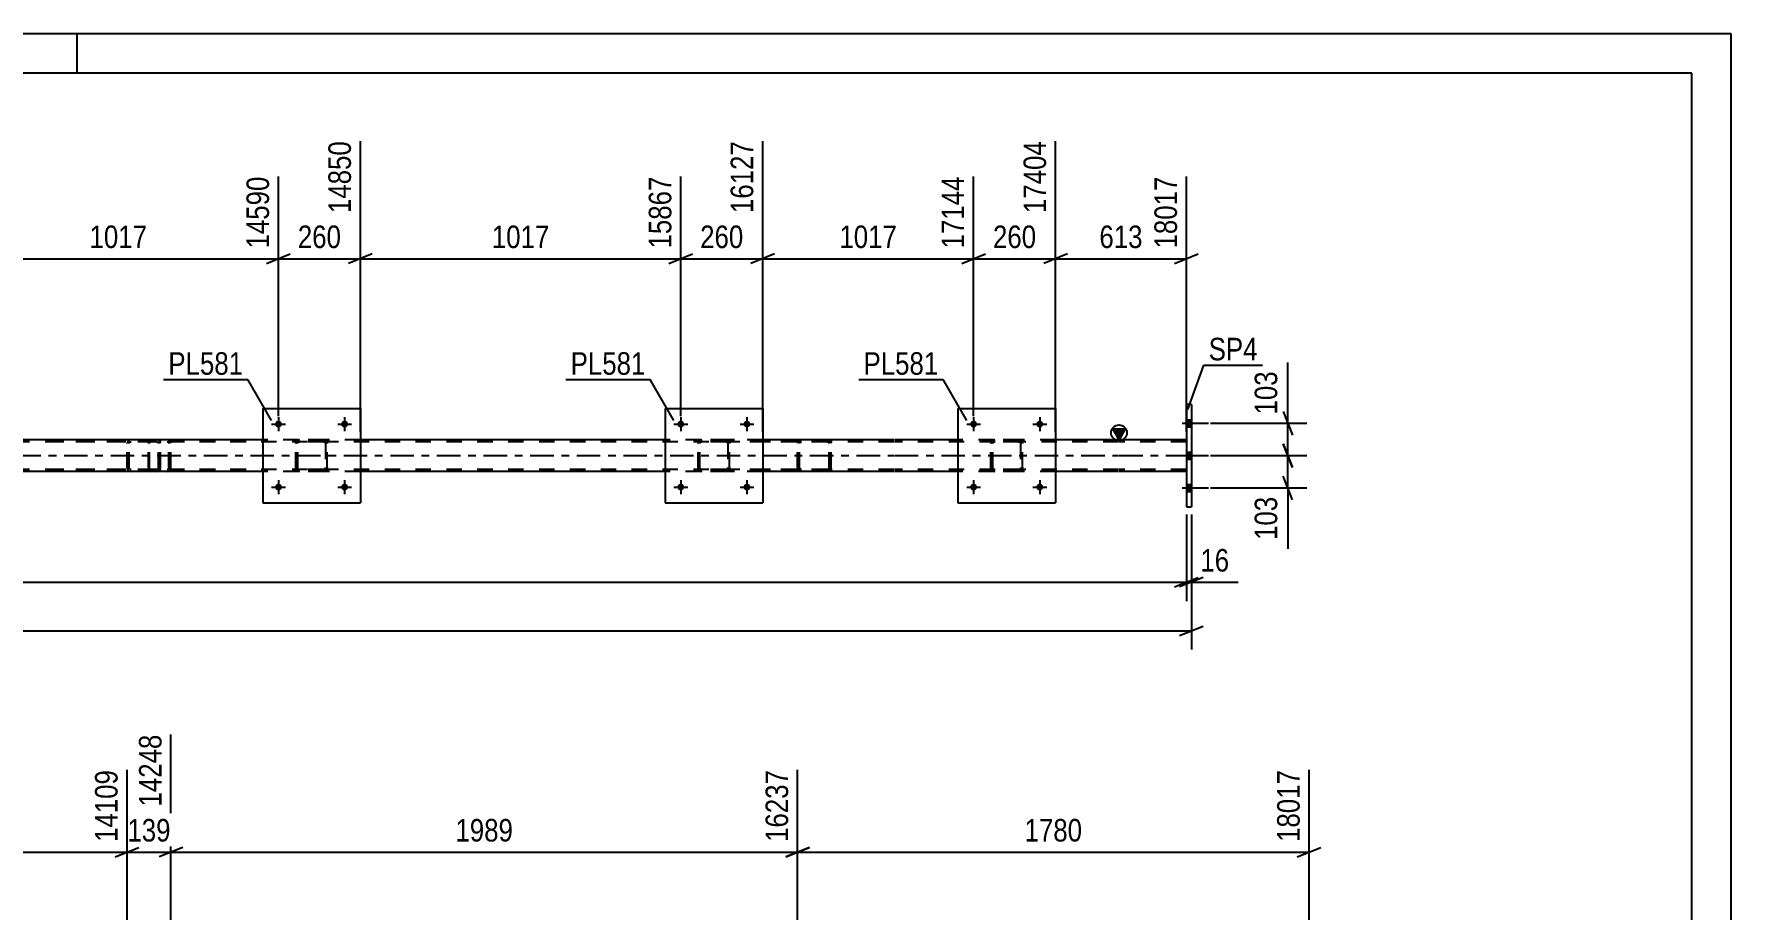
# Model space of a CAD drawing. Header units: millimetres. Extents: x 0 to 841, y 0 to 594.
# Drawn here: x 625.5 to 841, y 482.8 to 594 of the extents above; entities that cross this region are included whole.
import ezdxf

# ---------------------------------------------------------------- set-up
doc = ezdxf.new("R2010")
doc.units = ezdxf.units.MM
doc.linetypes.add('DXK_LINE_DOT2', pattern=[3.9198, 1.9599, -1.9599])
doc.linetypes.add('DXK_LINE_DOT3', pattern=[5.9187, 2.979, -0.9799, 0.9799, -0.9799])
doc.styles.add('Arial Narrow', font='ARIALN.TTF', dxfattribs={"height": 0.2})

# ---------------------------------------------------------------- blocks, each defined once
blk = doc.blocks.new('Unknown-283133975-1133')
at = {"color": 5, "linetype": 'Continuous'}
for p, q in [((841, 594), (0, 594)), ((631, 589), (631, 594)), ((841, 0), (841, 594)), ((836, 589), (5, 589)), ((836, 5), (836, 589))]:
    blk.add_line(p, q, dxfattribs=at)
blk = doc.blocks.new('Bolt-283133975-1533 - 1373')
at = {"linetype": 'Continuous'}
for points in [[(708.09, 544.44, -1), (707.21, 544.44, -1)], [(716.49, 544.44, -1), (715.61, 544.44, -1)]]:
    blk.add_hatch(color=1, dxfattribs=at).paths.add_polyline_path(points)
at = {"color": 1, "linetype": 'Continuous'}
for p, q in [((707.65, 545.32), (707.65, 543.56)), ((716.05, 545.32), (716.05, 543.56)), ((706.77, 544.44), (708.53, 544.44)), ((715.17, 544.44), (716.93, 544.44))]:
    blk.add_line(p, q, dxfattribs=at)
blk = doc.blocks.new('Part-283133975-1525 - 1373')
at = {"color": 7, "linetype": 'DXK_LINE_DOT2'}
for p, q in [((709.85, 541.96), (709.89, 542.14)), ((709.89, 542.14), (709.85, 541.96)), ((709.85, 538.92), (709.85, 541.96)), ((710.09, 541.96), (710.11, 542.05)), ((710.09, 538.92), (710.09, 541.96)), ((710.11, 542.05), (710.16, 542.12)), ((710.15, 542.4), (710.33, 542.44)), ((710.33, 542.44), (710.15, 542.4)), ((710.16, 542.12), (710.24, 542.18)), ((710.24, 542.18), (710.33, 542.2)), ((713.37, 542.44), (710.33, 542.44)), ((713.37, 542.2), (710.33, 542.2)), ((713.37, 542.44), (713.56, 542.4)), ((713.56, 542.4), (713.37, 542.44)), ((713.37, 542.2), (713.47, 542.18)), ((713.47, 542.18), (713.54, 542.12)), ((713.54, 542.12), (713.6, 542.05)), ((713.6, 542.05), (713.61, 541.96)), ((713.61, 541.96), (713.61, 538.92)), ((713.82, 542.14), (713.85, 541.96)), ((713.85, 541.96), (713.82, 542.14)), ((713.85, 538.92), (713.85, 541.96)), ((709.89, 538.73), (709.85, 538.92)), ((709.85, 538.92), (709.89, 538.73)), ((710.11, 538.82), (710.09, 538.92)), ((710.16, 538.75), (710.11, 538.82)), ((710.24, 538.69), (710.16, 538.75)), ((710.33, 538.68), (710.24, 538.69)), ((713.47, 538.69), (713.37, 538.68)), ((713.54, 538.75), (713.47, 538.69)), ((713.6, 538.82), (713.54, 538.75)), ((713.61, 538.92), (713.6, 538.82)), ((713.85, 538.92), (713.82, 538.73)), ((713.82, 538.73), (713.85, 538.92)), ((710.33, 538.44), (710.15, 538.47)), ((710.15, 538.47), (710.33, 538.44)), ((713.37, 538.68), (710.33, 538.68)), ((713.37, 538.44), (710.33, 538.44)), ((713.56, 538.47), (713.37, 538.44)), ((713.37, 538.44), (713.56, 538.47))]:
    blk.add_line(p, q, dxfattribs=at)
at = {"color": 7, "linetype": 'DXK_LINE_DOT3'}
blk.add_line((711.85, 540.44), (711.85, 540.44), dxfattribs=at)
at = {"color": 7, "linetype": 'DXK_LINE_DOT2'}
for centre, start, end in [((710.33, 541.96), 112.5, 157.5), ((710.33, 541.96), 112.5, 157.5), ((713.37, 541.96), 22.5, 67.5), ((713.37, 541.96), 22.5, 67.5), ((710.33, 538.92), 202.5, 247.5), ((710.33, 538.92), 202.5, 247.5), ((713.37, 538.92), 292.5, 337.5), ((713.37, 538.92), 292.5, 337.5)]:
    blk.add_arc(centre, 0.48, start, end, dxfattribs=at)
blk = doc.blocks.new('Part-283133975-1530 - 1373')
at = {"color": 2, "linetype": 'Continuous'}
for p, q in [((705.65, 546.44), (705.65, 534.44)), ((705.65, 546.44), (718.05, 546.44)), ((718.05, 546.44), (718.05, 534.44)), ((705.65, 534.44), (718.05, 534.44))]:
    blk.add_line(p, q, dxfattribs=at)
blk = doc.blocks.new('Part-283133975-1402 - 1373')
at = {"color": 2, "linetype": 'Continuous'}
for p, q in [((772.49, 546.94), (771.85, 546.94)), ((771.85, 546.94), (771.85, 533.94)), ((772.49, 546.94), (772.49, 533.94)), ((771.85, 533.94), (772.49, 533.94))]:
    blk.add_line(p, q, dxfattribs=at)
blk = doc.blocks.new('Part-283133975-1565 - 1373')
at = {"color": 7, "linetype": 'DXK_LINE_DOT2'}
for p, q in [((747.03, 541.96), (747.07, 542.14)), ((747.07, 542.14), (747.03, 541.96)), ((747.03, 538.92), (747.03, 541.96)), ((747.27, 541.96), (747.29, 542.05)), ((747.27, 538.92), (747.27, 541.96)), ((747.29, 542.05), (747.34, 542.12)), ((747.33, 542.4), (747.51, 542.44)), ((747.51, 542.44), (747.33, 542.4)), ((747.34, 542.12), (747.42, 542.18)), ((747.42, 542.18), (747.51, 542.2)), ((750.55, 542.44), (747.51, 542.44)), ((750.55, 542.2), (747.51, 542.2)), ((750.55, 542.44), (750.74, 542.4)), ((750.74, 542.4), (750.55, 542.44)), ((750.55, 542.2), (750.65, 542.18)), ((750.65, 542.18), (750.72, 542.12)), ((750.72, 542.12), (750.78, 542.05)), ((750.78, 542.05), (750.79, 541.96)), ((750.79, 541.96), (750.79, 538.92)), ((751, 542.14), (751.03, 541.96)), ((751.03, 541.96), (751, 542.14)), ((751.03, 538.92), (751.03, 541.96)), ((747.07, 538.73), (747.03, 538.92)), ((747.03, 538.92), (747.07, 538.73)), ((747.29, 538.82), (747.27, 538.92)), ((747.34, 538.75), (747.29, 538.82)), ((747.42, 538.69), (747.34, 538.75)), ((747.51, 538.68), (747.42, 538.69)), ((750.65, 538.69), (750.55, 538.68)), ((750.72, 538.75), (750.65, 538.69)), ((750.78, 538.82), (750.72, 538.75)), ((750.79, 538.92), (750.78, 538.82)), ((751.03, 538.92), (751, 538.73)), ((751, 538.73), (751.03, 538.92)), ((747.51, 538.44), (747.33, 538.47)), ((747.33, 538.47), (747.51, 538.44)), ((750.55, 538.68), (747.51, 538.68)), ((750.55, 538.44), (747.51, 538.44)), ((750.74, 538.47), (750.55, 538.44)), ((750.55, 538.44), (750.74, 538.47))]:
    blk.add_line(p, q, dxfattribs=at)
at = {"color": 7, "linetype": 'DXK_LINE_DOT3'}
blk.add_line((749.03, 540.44), (749.03, 540.44), dxfattribs=at)
at = {"color": 7, "linetype": 'DXK_LINE_DOT2'}
for centre, start, end in [((747.51, 541.96), 112.5, 157.5), ((747.51, 541.96), 112.5, 157.5), ((750.55, 541.96), 22.5, 67.5), ((750.55, 541.96), 22.5, 67.5), ((747.51, 538.92), 202.5, 247.5), ((747.51, 538.92), 202.5, 247.5), ((750.55, 538.92), 292.5, 337.5), ((750.55, 538.92), 292.5, 337.5)]:
    blk.add_arc(centre, 0.48, start, end, dxfattribs=at)
blk = doc.blocks.new('Bolt-283133975-1532 - 1373')
at = {"linetype": 'Continuous'}
for points in [[(745.27, 536.44, -1), (744.39, 536.44, -1)], [(753.67, 536.44, -1), (752.79, 536.44, -1)]]:
    blk.add_hatch(color=1, dxfattribs=at).paths.add_polyline_path(points)
at = {"color": 1, "linetype": 'Continuous'}
for p, q in [((744.83, 537.32), (744.83, 535.56)), ((753.23, 537.32), (753.23, 535.56)), ((743.95, 536.44), (745.71, 536.44)), ((752.35, 536.44), (754.11, 536.44))]:
    blk.add_line(p, q, dxfattribs=at)
blk = doc.blocks.new('Bolt-283133975-1534 - 1373')
at = {"linetype": 'Continuous'}
for points in [[(708.09, 536.44, -1), (707.21, 536.44, -1)], [(716.49, 536.44, -1), (715.61, 536.44, -1)]]:
    blk.add_hatch(color=1, dxfattribs=at).paths.add_polyline_path(points)
at = {"color": 1, "linetype": 'Continuous'}
for p, q in [((707.65, 537.32), (707.65, 535.56)), ((716.05, 537.32), (716.05, 535.56)), ((706.77, 536.44), (708.53, 536.44)), ((715.17, 536.44), (716.93, 536.44))]:
    blk.add_line(p, q, dxfattribs=at)
blk = doc.blocks.new('Part-283133975-1406 - 1373')
at = {"color": 7, "linetype": 'DXK_LINE_DOT2'}
for p, q in [((726.22, 542.44), (711.24, 542.44)), ((726.22, 542.2), (711.24, 542.2)), ((722.51, 542.13), (722.48, 541.96)), ((722.48, 538.92), (722.48, 541.96)), ((722.52, 542.14), (722.51, 542.13)), ((722.73, 541.96), (722.75, 542.05)), ((722.73, 538.92), (722.73, 541.96)), ((722.75, 542.05), (722.81, 542.13)), ((722.99, 542.44), (722.79, 542.4)), ((722.81, 542.13), (722.89, 542.18)), ((722.89, 542.18), (722.99, 542.2)), ((726.42, 542.4), (726.22, 542.44)), ((726.22, 542.2), (726.32, 542.18)), ((726.32, 542.18), (726.4, 542.13)), ((726.4, 542.13), (726.46, 542.05)), ((726.46, 542.05), (726.48, 541.96)), ((726.48, 538.92), (726.48, 541.96)), ((726.7, 542.13), (726.7, 542.14)), ((726.73, 541.96), (726.7, 542.13)), ((726.73, 538.92), (726.73, 541.96)), ((722.48, 538.92), (722.52, 538.73)), ((722.75, 538.82), (722.73, 538.92)), ((722.81, 538.75), (722.75, 538.82)), ((722.89, 538.69), (722.81, 538.75)), ((722.99, 538.68), (722.89, 538.69)), ((726.32, 538.69), (726.22, 538.68)), ((726.4, 538.75), (726.32, 538.69)), ((726.46, 538.82), (726.4, 538.75)), ((726.48, 538.92), (726.46, 538.82)), ((726.7, 538.73), (726.73, 538.92)), ((726.22, 538.68), (711.24, 538.68)), ((726.22, 538.44), (711.24, 538.44)), ((722.79, 538.47), (722.99, 538.44)), ((726.22, 538.44), (726.42, 538.47))]:
    blk.add_line(p, q, dxfattribs=at)
for centre, start, end in [((722.97, 541.94), 110.7583, 155.68), ((726.24, 541.94), 24.32, 69.2417), ((722.97, 538.94), 204.32, 249.2417), ((726.24, 538.94), 290.7583, 335.68)]:
    blk.add_arc(centre, 0.496, start, end, dxfattribs=at)
blk = doc.blocks.new('Bolt-283133975-1535 - 1373')
at = {"linetype": 'Continuous'}
for points in [[(657.01, 544.44, -1), (656.13, 544.44, -1)], [(665.41, 544.44, -1), (664.53, 544.44, -1)]]:
    blk.add_hatch(color=1, dxfattribs=at).paths.add_polyline_path(points)
at = {"color": 1, "linetype": 'Continuous'}
for p, q in [((656.57, 545.32), (656.57, 543.56)), ((664.97, 545.32), (664.97, 543.56)), ((655.69, 544.44), (657.45, 544.44)), ((664.09, 544.44), (665.85, 544.44))]:
    blk.add_line(p, q, dxfattribs=at)
blk = doc.blocks.new('Part-283133975-1407 - 1373')
at = {"color": 7, "linetype": 'DXK_LINE_DOT2'}
for p, q in [((641.09, 542.44), (626.1, 542.44)), ((641.09, 542.2), (626.1, 542.2)), ((637.38, 542.13), (637.34, 541.96)), ((637.34, 538.92), (637.34, 541.96)), ((637.38, 542.14), (637.38, 542.13)), ((637.6, 541.96), (637.62, 542.05)), ((637.6, 538.92), (637.6, 541.96)), ((637.62, 542.05), (637.67, 542.13)), ((637.85, 542.44), (637.66, 542.4)), ((637.67, 542.13), (637.76, 542.18)), ((637.76, 542.18), (637.85, 542.2)), ((641.28, 542.4), (641.09, 542.44)), ((641.09, 542.2), (641.19, 542.18)), ((641.19, 542.18), (641.27, 542.13)), ((641.27, 542.13), (641.33, 542.05)), ((641.33, 542.05), (641.34, 541.96)), ((641.34, 538.92), (641.34, 541.96)), ((641.56, 542.13), (641.56, 542.14)), ((641.6, 541.96), (641.56, 542.13)), ((641.6, 538.92), (641.6, 541.96)), ((637.34, 538.92), (637.38, 538.73)), ((637.62, 538.82), (637.6, 538.92)), ((637.67, 538.75), (637.62, 538.82)), ((637.76, 538.69), (637.67, 538.75)), ((637.85, 538.68), (637.76, 538.69)), ((641.19, 538.69), (641.09, 538.68)), ((641.27, 538.75), (641.19, 538.69)), ((641.33, 538.82), (641.27, 538.75)), ((641.34, 538.92), (641.33, 538.82)), ((641.56, 538.73), (641.6, 538.92)), ((641.09, 538.68), (626.1, 538.68)), ((641.09, 538.44), (626.1, 538.44)), ((637.66, 538.47), (637.85, 538.44)), ((641.09, 538.44), (641.28, 538.47))]:
    blk.add_line(p, q, dxfattribs=at)
for centre, start, end in [((637.83, 541.94), 110.7583, 155.68), ((641.11, 541.94), 24.32, 69.2417), ((637.83, 538.94), 204.32, 249.2417), ((641.11, 538.94), 290.7583, 335.68)]:
    blk.add_arc(centre, 0.496, start, end, dxfattribs=at)
blk = doc.blocks.new('Part-283133975-1591 - 1373')
at = {"linetype": 'Continuous'}
blk.add_hatch(color=2, dxfattribs=at).paths.add_polyline_path([(763.29, 542.44), (762.49, 543.84), (764.09, 543.84)])
at = {"color": 2, "linetype": 'Continuous'}
for p, q in [((763.29, 542.44), (762.49, 543.84)), ((762.49, 543.84), (764.09, 543.84)), ((764.09, 543.84), (763.29, 542.44)), ((654.57, 542.44), (615.89, 542.44)), ((705.65, 542.44), (666.97, 542.44)), ((734.73, 542.44), (718.05, 542.44)), ((742.83, 542.44), (734.83, 542.44)), ((763.23, 542.44), (755.23, 542.44)), ((771.85, 542.44), (763.33, 542.44)), ((654.57, 538.44), (615.89, 538.44)), ((705.65, 538.44), (666.97, 538.44)), ((734.73, 538.44), (718.05, 538.44)), ((742.83, 538.44), (734.83, 538.44)), ((763.23, 538.44), (755.23, 538.44)), ((771.85, 538.44), (763.33, 538.44))]:
    blk.add_line(p, q, dxfattribs=at)
at = {"color": 7, "linetype": 'DXK_LINE_DOT2'}
for p, q in [((734.73, 542.2), (72.99, 542.2)), ((666.97, 542.44), (654.57, 542.44)), ((718.05, 542.44), (705.65, 542.44)), ((763.23, 542.2), (734.83, 542.2)), ((755.23, 542.44), (742.83, 542.44)), ((771.85, 542.2), (763.33, 542.2)), ((771.85, 542.44), (771.85, 538.44)), ((734.73, 538.68), (72.99, 538.68)), ((666.97, 538.44), (654.57, 538.44)), ((718.05, 538.44), (705.65, 538.44)), ((763.23, 538.68), (734.83, 538.68)), ((755.23, 538.44), (742.83, 538.44)), ((771.85, 538.68), (763.33, 538.68))]:
    blk.add_line(p, q, dxfattribs=at)
at = {"color": 7, "linetype": 'DXK_LINE_DOT3'}
for p, q in [((72.99, 540.44), (734.73, 540.44)), ((734.83, 540.44), (763.23, 540.44)), ((763.33, 540.44), (771.85, 540.44))]:
    blk.add_line(p, q, dxfattribs=at)
at = {"color": 2, "linetype": 'Continuous'}
blk.add_circle((763.29, 543.34), 1, dxfattribs=at)
blk = doc.blocks.new('Part-283133975-1524 - 1373')
at = {"color": 2, "linetype": 'Continuous'}
for p, q in [((654.57, 546.44), (654.57, 534.44)), ((654.57, 546.44), (666.97, 546.44)), ((666.97, 546.44), (666.97, 534.44)), ((654.57, 534.44), (666.97, 534.44))]:
    blk.add_line(p, q, dxfattribs=at)
blk = doc.blocks.new('Bolt-283133975-1617 - 1373')
at = {"linetype": 'Continuous'}
for points in [[(772.49, 544.1), (772.49, 544.98), (771.85, 544.98), (771.85, 544.1)], [(772.49, 544.1), (772.49, 544.98), (771.85, 544.98), (771.85, 544.1)], [(772.49, 544.1), (772.49, 544.98), (771.85, 544.98), (771.85, 544.1)], [(772.49, 540), (772.49, 540.88), (771.85, 540.88), (771.85, 540)], [(772.49, 540), (772.49, 540.88), (771.85, 540.88), (771.85, 540)], [(772.49, 535.9), (772.49, 536.78), (771.85, 536.78), (771.85, 535.9)], [(772.49, 535.9), (772.49, 536.78), (771.85, 536.78), (771.85, 535.9)], [(772.49, 535.9), (772.49, 536.78), (771.85, 536.78), (771.85, 535.9)]]:
    blk.add_hatch(color=1, dxfattribs=at).paths.add_polyline_path(points)
at = {"color": 1, "linetype": 'Continuous'}
for p, q in [((771.33, 544.54), (774.65, 544.54)), ((771.33, 544.54), (774.65, 544.54)), ((771.33, 544.54), (774.65, 544.54)), ((771.85, 544.98), (772.49, 544.98)), ((771.85, 544.98), (772.49, 544.98)), ((771.85, 544.98), (772.49, 544.98)), ((771.85, 544.1), (772.49, 544.1)), ((771.85, 544.1), (772.49, 544.1)), ((771.85, 544.1), (772.49, 544.1)), ((771.85, 540.88), (772.49, 540.88)), ((771.85, 540.88), (772.49, 540.88)), ((771.33, 540.44), (774.65, 540.44)), ((771.33, 540.44), (774.65, 540.44)), ((771.85, 540), (772.49, 540)), ((771.85, 540), (772.49, 540)), ((771.85, 536.78), (772.49, 536.78)), ((771.85, 536.78), (772.49, 536.78)), ((771.85, 536.78), (772.49, 536.78)), ((771.33, 536.34), (774.65, 536.34)), ((771.33, 536.34), (774.65, 536.34)), ((771.33, 536.34), (774.65, 536.34)), ((771.85, 535.9), (772.49, 535.9)), ((771.85, 535.9), (772.49, 535.9)), ((771.85, 535.9), (772.49, 535.9))]:
    blk.add_line(p, q, dxfattribs=at)
blk = doc.blocks.new('Bolt-283133975-1536 - 1373')
at = {"linetype": 'Continuous'}
for points in [[(657.01, 536.44, -1), (656.13, 536.44, -1)], [(665.41, 536.44, -1), (664.53, 536.44, -1)]]:
    blk.add_hatch(color=1, dxfattribs=at).paths.add_polyline_path(points)
at = {"color": 1, "linetype": 'Continuous'}
for p, q in [((656.57, 537.32), (656.57, 535.56)), ((664.97, 537.32), (664.97, 535.56)), ((655.69, 536.44), (657.45, 536.44)), ((664.09, 536.44), (665.85, 536.44))]:
    blk.add_line(p, q, dxfattribs=at)
blk = doc.blocks.new('Part-283133975-1519 - 1373')
at = {"color": 7, "linetype": 'DXK_LINE_DOT2'}
for p, q in [((658.77, 541.96), (658.81, 542.14)), ((658.81, 542.14), (658.77, 541.96)), ((658.77, 538.92), (658.77, 541.96)), ((659.01, 541.96), (659.03, 542.05)), ((659.01, 538.92), (659.01, 541.96)), ((659.03, 542.05), (659.08, 542.12)), ((659.07, 542.4), (659.25, 542.44)), ((659.25, 542.44), (659.07, 542.4)), ((659.08, 542.12), (659.16, 542.18)), ((659.16, 542.18), (659.25, 542.2)), ((662.29, 542.44), (659.25, 542.44)), ((662.29, 542.2), (659.25, 542.2)), ((662.29, 542.44), (662.48, 542.4)), ((662.48, 542.4), (662.29, 542.44)), ((662.29, 542.2), (662.39, 542.18)), ((662.39, 542.18), (662.46, 542.12)), ((662.46, 542.12), (662.51, 542.05)), ((662.51, 542.05), (662.53, 541.96)), ((662.53, 541.96), (662.53, 538.92)), ((662.74, 542.14), (662.77, 541.96)), ((662.77, 541.96), (662.74, 542.14)), ((662.77, 538.92), (662.77, 541.96)), ((658.81, 538.73), (658.77, 538.92)), ((658.77, 538.92), (658.81, 538.73)), ((659.03, 538.82), (659.01, 538.92)), ((659.08, 538.75), (659.03, 538.82)), ((659.16, 538.69), (659.08, 538.75)), ((659.25, 538.68), (659.16, 538.69)), ((662.39, 538.69), (662.29, 538.68)), ((662.46, 538.75), (662.39, 538.69)), ((662.51, 538.82), (662.46, 538.75)), ((662.53, 538.92), (662.51, 538.82)), ((662.77, 538.92), (662.74, 538.73)), ((662.74, 538.73), (662.77, 538.92)), ((659.25, 538.44), (659.07, 538.47)), ((659.07, 538.47), (659.25, 538.44)), ((662.29, 538.68), (659.25, 538.68)), ((662.29, 538.44), (659.25, 538.44)), ((662.48, 538.47), (662.29, 538.44)), ((662.29, 538.44), (662.48, 538.47))]:
    blk.add_line(p, q, dxfattribs=at)
at = {"color": 7, "linetype": 'DXK_LINE_DOT3'}
blk.add_line((660.77, 540.44), (660.77, 540.44), dxfattribs=at)
at = {"color": 7, "linetype": 'DXK_LINE_DOT2'}
for centre, start, end in [((659.25, 541.96), 112.5, 157.5), ((659.25, 541.96), 112.5, 157.5), ((662.29, 541.96), 22.5, 67.5), ((662.29, 541.96), 22.5, 67.5), ((659.25, 538.92), 202.5, 247.5), ((659.25, 538.92), 202.5, 247.5), ((662.29, 538.92), 292.5, 337.5), ((662.29, 538.92), 292.5, 337.5)]:
    blk.add_arc(centre, 0.48, start, end, dxfattribs=at)
blk = doc.blocks.new('Bolt-283133975-1531 - 1373')
at = {"linetype": 'Continuous'}
for points in [[(745.27, 544.44, -1), (744.39, 544.44, -1)], [(753.67, 544.44, -1), (752.79, 544.44, -1)]]:
    blk.add_hatch(color=1, dxfattribs=at).paths.add_polyline_path(points)
at = {"color": 1, "linetype": 'Continuous'}
for p, q in [((744.83, 545.32), (744.83, 543.56)), ((753.23, 545.32), (753.23, 543.56)), ((743.95, 544.44), (745.71, 544.44)), ((752.35, 544.44), (754.11, 544.44))]:
    blk.add_line(p, q, dxfattribs=at)
blk = doc.blocks.new('Part-283133975-1564 - 1373')
at = {"color": 2, "linetype": 'Continuous'}
for p, q in [((742.83, 546.44), (742.83, 534.44)), ((742.83, 546.44), (755.23, 546.44)), ((755.23, 546.44), (755.23, 534.44)), ((742.83, 534.44), (755.23, 534.44))]:
    blk.add_line(p, q, dxfattribs=at)
blk = doc.blocks.new('Part-283133975-1660 - 1373')
at = {"color": 7, "linetype": 'DXK_LINE_DOT2'}
for p, q in [((640.07, 542.14), (640.05, 541.96)), ((640.05, 538.92), (640.05, 541.96)), ((640.13, 542.3), (640.07, 542.14)), ((640.22, 542.4), (640.13, 542.3)), ((640.19, 541.96), (640.2, 542.05)), ((640.19, 538.92), (640.19, 541.96)), ((640.2, 542.05), (640.23, 542.13)), ((640.32, 542.44), (640.22, 542.4)), ((640.23, 542.13), (640.27, 542.18)), ((640.27, 542.18), (640.32, 542.2)), ((652.48, 542.44), (640.32, 542.44)), ((652.48, 542.2), (640.32, 542.2)), ((641.6, 542.2), (641.6, 542.44)), ((642.61, 542.4), (642.42, 542.44)), ((642.42, 542.2), (642.51, 542.18)), ((642.51, 542.18), (642.59, 542.13)), ((642.59, 542.13), (642.65, 542.05)), ((642.65, 542.05), (642.67, 541.96)), ((642.67, 538.92), (642.67, 541.96)), ((642.88, 542.13), (642.88, 542.14)), ((642.92, 541.96), (642.88, 542.13)), ((642.92, 538.92), (642.92, 541.96)), ((640.05, 538.92), (640.07, 538.73)), ((640.07, 538.73), (640.13, 538.58)), ((640.2, 538.82), (640.19, 538.92)), ((640.23, 538.75), (640.2, 538.82)), ((640.27, 538.69), (640.23, 538.75)), ((640.32, 538.68), (640.27, 538.69)), ((642.51, 538.69), (642.42, 538.68)), ((642.59, 538.75), (642.51, 538.69)), ((642.65, 538.82), (642.59, 538.75)), ((642.67, 538.92), (642.65, 538.82)), ((642.88, 538.73), (642.92, 538.92)), ((640.13, 538.58), (640.22, 538.47)), ((640.22, 538.47), (640.32, 538.44)), ((652.48, 538.68), (640.32, 538.68)), ((652.48, 538.44), (640.32, 538.44)), ((641.6, 538.44), (641.6, 538.68)), ((642.42, 538.44), (642.61, 538.47))]:
    blk.add_line(p, q, dxfattribs=at)
for centre, start, end in [((642.43, 541.94), 23.8494, 68.8059), ((642.43, 538.93), 291.1941, 336.1506)]:
    blk.add_arc(centre, 0.492, start, end, dxfattribs=at)
blk = doc.blocks.new('StraightDimension-283133975-1914 - 1373')
at = {"color": 7, "linetype": 'Continuous'}
for p, q in [((666.97, 543.44), (666.97, 580.39)), ((707.65, 545.44), (707.65, 575.89)), ((668.47, 566.05), (665.47, 564.85)), ((666.97, 565.45), (707.65, 565.45)), ((706.15, 564.85), (709.15, 566.05))]:
    blk.add_line(p, q, dxfattribs=at)
at = {"color": 0, "linetype": 'Continuous'}
blk.add_wipeout([(707.05, 576.49), (702.85, 576.49), (702.85, 566.15), (707.05, 566.15)], dxfattribs=at)
at = {"color": 0}
blk.add_wipeout([(691.57, 566.2), (691.57, 570.4), (683.06, 570.4), (683.06, 566.2)], dxfattribs=at)
at = {"color": 3, "linetype": 'Continuous', "style": 'Arial Narrow'}
blk.add_text('15867', height=2.863, rotation=90.0002, dxfattribs=at).set_placement((706.45, 566.75))
at = {"color": 3, "style": 'Arial Narrow'}
blk.add_text('1017', height=2.863, dxfattribs=at).set_placement((683.66, 566.8))
blk = doc.blocks.new('StraightDimension-283133975-1847 - 1373')
at = {"color": 7, "linetype": 'Continuous'}
for p, q in [((755.23, 543.44), (755.23, 580.39)), ((771.85, 543.44), (771.85, 575.89)), ((756.73, 566.05), (753.73, 564.85)), ((755.23, 565.45), (771.85, 565.45)), ((770.35, 564.85), (773.35, 566.05))]:
    blk.add_line(p, q, dxfattribs=at)
at = {"color": 0}
blk.add_wipeout([(766.89, 566.2), (766.89, 570.4), (760.2, 570.4), (760.2, 566.2)], dxfattribs=at)
at = {"color": 0, "linetype": 'Continuous'}
blk.add_wipeout([(771.25, 576.49), (767.05, 576.49), (767.05, 566.15), (771.25, 566.15)], dxfattribs=at)
at = {"color": 3, "linetype": 'Continuous', "style": 'Arial Narrow'}
blk.add_text('18017', height=2.863, rotation=90.0002, dxfattribs=at).set_placement((770.65, 566.75))
at = {"color": 3, "style": 'Arial Narrow'}
blk.add_text('613', height=2.863, dxfattribs=at).set_placement((760.8, 566.8))
blk = doc.blocks.new('StraightDimension-283133975-1860 - 1373')
at = {"color": 7, "linetype": 'Continuous'}
for p, q in [((755.23, 543.44), (755.23, 580.39)), ((744.83, 545.44), (744.83, 575.89)), ((743.33, 564.85), (746.33, 566.05)), ((744.83, 565.45), (755.23, 565.45)), ((756.73, 566.05), (753.73, 564.85))]:
    blk.add_line(p, q, dxfattribs=at)
at = {"color": 0}
blk.add_wipeout([(753.38, 566.2), (753.38, 570.4), (746.69, 570.4), (746.69, 566.2)], dxfattribs=at)
at = {"color": 0, "linetype": 'Continuous'}
blk.add_wipeout([(754.63, 580.99), (750.43, 580.99), (750.43, 570.65), (754.63, 570.65)], dxfattribs=at)
at = {"color": 3, "linetype": 'Continuous', "style": 'Arial Narrow'}
blk.add_text('17404', height=2.863, rotation=90.0002, dxfattribs=at).set_placement((754.03, 571.25))
at = {"color": 3, "style": 'Arial Narrow'}
blk.add_text('260', height=2.863, dxfattribs=at).set_placement((747.29, 566.8))
blk = doc.blocks.new('StraightDimension-283133975-1878 - 1373')
at = {"color": 7, "linetype": 'Continuous'}
for p, q in [((718.05, 543.44), (718.05, 580.39)), ((744.83, 545.44), (744.83, 575.89)), ((719.55, 566.05), (716.55, 564.85)), ((718.05, 565.45), (744.83, 565.45)), ((743.33, 564.85), (746.33, 566.05))]:
    blk.add_line(p, q, dxfattribs=at)
at = {"color": 0, "linetype": 'Continuous'}
blk.add_wipeout([(744.23, 576.49), (740.03, 576.49), (740.03, 566.15), (744.23, 566.15)], dxfattribs=at)
at = {"color": 0}
blk.add_wipeout([(735.7, 566.2), (735.7, 570.4), (727.19, 570.4), (727.19, 566.2)], dxfattribs=at)
at = {"color": 3, "linetype": 'Continuous', "style": 'Arial Narrow'}
blk.add_text('17144', height=2.863, rotation=90.0002, dxfattribs=at).set_placement((743.63, 566.75))
at = {"color": 3, "style": 'Arial Narrow'}
blk.add_text('1017', height=2.863, dxfattribs=at).set_placement((727.79, 566.8))
blk = doc.blocks.new('StraightDimension-283133975-1896 - 1373')
at = {"color": 7, "linetype": 'Continuous'}
for p, q in [((718.05, 543.44), (718.05, 580.39)), ((707.65, 545.44), (707.65, 575.89)), ((706.15, 564.85), (709.15, 566.05)), ((707.65, 565.45), (718.05, 565.45)), ((719.55, 566.05), (716.55, 564.85))]:
    blk.add_line(p, q, dxfattribs=at)
at = {"color": 0}
blk.add_wipeout([(716.2, 566.2), (716.2, 570.4), (709.51, 570.4), (709.51, 566.2)], dxfattribs=at)
at = {"color": 0, "linetype": 'Continuous'}
blk.add_wipeout([(717.45, 580.99), (713.25, 580.99), (713.25, 570.65), (717.45, 570.65)], dxfattribs=at)
at = {"color": 3, "linetype": 'Continuous', "style": 'Arial Narrow'}
blk.add_text('16127', height=2.863, rotation=90.0002, dxfattribs=at).set_placement((716.85, 571.25))
at = {"color": 3, "style": 'Arial Narrow'}
blk.add_text('260', height=2.863, dxfattribs=at).set_placement((710.11, 566.8))
blk = doc.blocks.new('StraightDimension-283133975-1932 - 1373')
at = {"color": 7, "linetype": 'Continuous'}
for p, q in [((666.97, 543.44), (666.97, 580.39)), ((656.57, 545.44), (656.57, 575.89)), ((655.07, 564.85), (658.07, 566.05)), ((656.57, 565.45), (666.97, 565.45)), ((668.47, 566.05), (665.47, 564.85))]:
    blk.add_line(p, q, dxfattribs=at)
at = {"color": 0}
blk.add_wipeout([(665.12, 566.2), (665.12, 570.4), (658.43, 570.4), (658.43, 566.2)], dxfattribs=at)
at = {"color": 0, "linetype": 'Continuous'}
blk.add_wipeout([(666.37, 580.99), (662.17, 580.99), (662.17, 570.65), (666.37, 570.65)], dxfattribs=at)
at = {"color": 3, "linetype": 'Continuous', "style": 'Arial Narrow'}
blk.add_text('14850', height=2.863, rotation=90.0002, dxfattribs=at).set_placement((665.77, 571.25))
at = {"color": 3, "style": 'Arial Narrow'}
blk.add_text('260', height=2.863, dxfattribs=at).set_placement((659.03, 566.8))
blk = doc.blocks.new('StraightDimension-283133975-1950 - 1373')
at = {"color": 7, "linetype": 'Continuous'}
for p, q in [((615.89, 543.44), (615.89, 580.39)), ((656.57, 545.44), (656.57, 575.89)), ((617.39, 566.05), (614.39, 564.85)), ((615.89, 565.45), (656.57, 565.45)), ((655.07, 564.85), (658.07, 566.05))]:
    blk.add_line(p, q, dxfattribs=at)
at = {"color": 0, "linetype": 'Continuous'}
blk.add_wipeout([(655.97, 576.49), (651.77, 576.49), (651.77, 566.15), (655.97, 566.15)], dxfattribs=at)
at = {"color": 0}
blk.add_wipeout([(640.49, 566.2), (640.49, 570.4), (631.98, 570.4), (631.98, 566.2)], dxfattribs=at)
at = {"color": 3, "linetype": 'Continuous', "style": 'Arial Narrow'}
blk.add_text('14590', height=2.863, rotation=90.0002, dxfattribs=at).set_placement((655.37, 566.75))
at = {"color": 3, "style": 'Arial Narrow'}
blk.add_text('1017', height=2.863, dxfattribs=at).set_placement((632.58, 566.8))
blk = doc.blocks.new('StraightDimension-283133975-2293 - 1373')
at = {"color": 7, "linetype": 'Continuous'}
for p, q in [((772.49, 532.94), (772.49, 515.79)), ((72.35, 518.19), (772.49, 518.19)), ((770.99, 517.59), (773.99, 518.79))]:
    blk.add_line(p, q, dxfattribs=at)
blk = doc.blocks.new('StraightDimension-283133975-2304 - 1373')
at = {"color": 7, "linetype": 'Continuous'}
for p, q in [((771.85, 532.94), (771.85, 521.96)), ((72.99, 524.36), (771.85, 524.36)), ((770.35, 523.76), (773.35, 524.96))]:
    blk.add_line(p, q, dxfattribs=at)
blk = doc.blocks.new('StraightDimension-283133975-2314 - 1373')
at = {"color": 7, "linetype": 'Continuous'}
for p, q in [((771.85, 532.94), (771.85, 521.96)), ((772.49, 532.94), (772.49, 521.96)), ((770.35, 523.76), (773.35, 524.96)), ((773.99, 524.96), (770.99, 523.76)), ((771.85, 524.36), (772.49, 524.36))]:
    blk.add_line(p, q, dxfattribs=at)
at = {"color": 0}
blk.add_wipeout([(777.88, 525.11), (777.88, 529.31), (773.02, 529.31), (773.02, 525.11)], dxfattribs=at)
at = {"color": 7, "linetype": 'Continuous'}
blk.add_line((772.49, 524.36), (778.4, 524.36), dxfattribs=at)
blk.add_line((772.49, 524.36), (778.4, 524.36), dxfattribs=at)
at = {"color": 3, "style": 'Arial Narrow'}
blk.add_text('16', height=2.863, dxfattribs=at).set_placement((773.62, 525.71))
blk = doc.blocks.new('StraightDimension-283133975-7291 - 1373')
at = {"color": 7, "linetype": 'Continuous'}
for p, q in [((784.13, 541.94), (785.33, 538.94)), ((774.89, 540.44), (787.13, 540.44)), ((784.73, 536.34), (784.73, 540.44)), ((785.33, 534.84), (784.13, 537.84)), ((774.89, 536.34), (787.13, 536.34))]:
    blk.add_line(p, q, dxfattribs=at)
at = {"color": 0}
blk.add_wipeout([(783.98, 535.81), (779.78, 535.81), (779.78, 529.13), (783.98, 529.13)], dxfattribs=at)
at = {"color": 7, "linetype": 'Continuous'}
blk.add_line((784.73, 536.34), (784.73, 528.6), dxfattribs=at)
blk.add_line((784.73, 536.34), (784.73, 528.6), dxfattribs=at)
at = {"color": 3, "style": 'Arial Narrow'}
blk.add_text('103', height=2.863, rotation=90.0002, dxfattribs=at).set_placement((783.38, 529.73))
blk = doc.blocks.new('StraightDimension-283133975-7293 - 1373')
at = {"color": 7, "linetype": 'Continuous'}
for p, q in [((784.13, 546.04), (785.33, 543.04)), ((774.89, 544.54), (787.13, 544.54)), ((784.73, 540.44), (784.73, 544.54)), ((785.33, 538.94), (784.13, 541.94)), ((774.89, 540.44), (787.13, 540.44))]:
    blk.add_line(p, q, dxfattribs=at)
at = {"color": 0}
blk.add_wipeout([(783.98, 551.75), (779.78, 551.75), (779.78, 545.06), (783.98, 545.06)], dxfattribs=at)
at = {"color": 7, "linetype": 'Continuous'}
blk.add_line((784.73, 544.54), (784.73, 552.27), dxfattribs=at)
blk.add_line((784.73, 544.54), (784.73, 552.27), dxfattribs=at)
at = {"color": 3, "style": 'Arial Narrow'}
blk.add_text('103', height=2.863, rotation=90.0002, dxfattribs=at).set_placement((783.38, 545.66))
blk = doc.blocks.new('StraightDimension-283133975-19245 - 2347')
at = {"color": 7, "linetype": 'Continuous'}
for p, q in [((722.48, 438.48), (722.48, 500.51)), ((787.43, 442.48), (787.43, 500.51)), ((723.98, 490.67), (720.98, 489.47)), ((722.48, 490.07), (787.43, 490.07)), ((785.93, 489.47), (788.93, 490.67))]:
    blk.add_line(p, q, dxfattribs=at)
at = {"color": 0, "linetype": 'Continuous'}
blk.add_wipeout([(786.83, 501.11), (782.63, 501.11), (782.63, 490.77), (786.83, 490.77)], dxfattribs=at)
at = {"color": 0}
blk.add_wipeout([(759.21, 490.82), (759.21, 495.02), (750.7, 495.02), (750.7, 490.82)], dxfattribs=at)
at = {"color": 3, "linetype": 'Continuous', "style": 'Arial Narrow'}
blk.add_text('18017', height=2.863, rotation=90.0002, dxfattribs=at).set_placement((786.23, 491.37))
at = {"color": 3, "style": 'Arial Narrow'}
blk.add_text('1780', height=2.863, dxfattribs=at).set_placement((751.3, 491.42))
blk = doc.blocks.new('StraightDimension-283133975-19246 - 2347')
at = {"color": 7, "linetype": 'Continuous'}
for p, q in [((642.92, 438.48), (642.92, 505.01)), ((722.48, 438.48), (722.48, 500.51)), ((644.42, 490.67), (641.42, 489.47)), ((642.92, 490.07), (722.48, 490.07)), ((720.98, 489.47), (723.98, 490.67))]:
    blk.add_line(p, q, dxfattribs=at)
at = {"color": 0, "linetype": 'Continuous'}
blk.add_wipeout([(721.88, 501.11), (717.68, 501.11), (717.68, 490.77), (721.88, 490.77)], dxfattribs=at)
at = {"color": 0}
blk.add_wipeout([(686.95, 490.82), (686.95, 495.02), (678.44, 495.02), (678.44, 490.82)], dxfattribs=at)
at = {"color": 3, "linetype": 'Continuous', "style": 'Arial Narrow'}
blk.add_text('16237', height=2.863, rotation=90.0002, dxfattribs=at).set_placement((721.28, 491.37))
at = {"color": 3, "style": 'Arial Narrow'}
blk.add_text('1989', height=2.863, dxfattribs=at).set_placement((679.04, 491.42))
blk = doc.blocks.new('StraightDimension-283133975-19247 - 2347')
at = {"color": 7, "linetype": 'Continuous'}
for p, q in [((642.92, 438.48), (642.92, 505.01)), ((637.34, 438.48), (637.34, 500.51)), ((635.84, 489.47), (638.84, 490.67)), ((637.34, 490.07), (642.92, 490.07)), ((644.42, 490.67), (641.42, 489.47))]:
    blk.add_line(p, q, dxfattribs=at)
at = {"color": 0}
blk.add_wipeout([(643.47, 490.82), (643.47, 495.02), (636.79, 495.02), (636.79, 490.82)], dxfattribs=at)
at = {"color": 0, "linetype": 'Continuous'}
blk.add_wipeout([(642.32, 505.61), (638.12, 505.61), (638.12, 495.27), (642.32, 495.27)], dxfattribs=at)
at = {"color": 3, "linetype": 'Continuous', "style": 'Arial Narrow'}
blk.add_text('14248', height=2.863, rotation=90.0002, dxfattribs=at).set_placement((641.72, 495.87))
at = {"color": 3, "style": 'Arial Narrow'}
blk.add_text('139', height=2.863, dxfattribs=at).set_placement((637.39, 491.42))
blk = doc.blocks.new('StraightDimension-283133975-19248 - 2347')
at = {"color": 7, "linetype": 'Continuous'}
for p, q in [((557.78, 438.48), (557.78, 505.01)), ((637.34, 438.48), (637.34, 500.51)), ((559.28, 490.67), (556.28, 489.47)), ((557.78, 490.07), (637.34, 490.07)), ((635.84, 489.47), (638.84, 490.67))]:
    blk.add_line(p, q, dxfattribs=at)
at = {"color": 0, "linetype": 'Continuous'}
blk.add_wipeout([(636.74, 501.11), (632.54, 501.11), (632.54, 490.77), (636.74, 490.77)], dxfattribs=at)
at = {"color": 0}
blk.add_wipeout([(601.82, 490.82), (601.82, 495.02), (593.31, 495.02), (593.31, 490.82)], dxfattribs=at)
at = {"color": 3, "linetype": 'Continuous', "style": 'Arial Narrow'}
blk.add_text('14109', height=2.863, rotation=90.0002, dxfattribs=at).set_placement((636.14, 491.37))
at = {"color": 3, "style": 'Arial Narrow'}
blk.add_text('1989', height=2.863, dxfattribs=at).set_placement((593.91, 491.42))
blk = doc.blocks.new('Mark-283133975-1520 - 1373')
at = {"color": 0}
blk.add_wipeout([(652.09, 550.71), (652.09, 553.71), (642.59, 553.71), (642.59, 550.71)], dxfattribs=at)
blk.add_wipeout([(652.09, 550.71), (652.09, 553.71), (642.59, 553.71), (642.59, 550.71)], dxfattribs=at)
at = {"color": 30, "linetype": 'Continuous'}
for p in [(641.99, 550.11), (655.69, 544.91)]:
    blk.add_line(p, (652.69, 550.11), dxfattribs=at)
at = {"color": 3, "style": 'Arial Narrow'}
blk.add_text('PL581', height=2.863, dxfattribs=at).set_placement((642.59, 550.71))
blk = doc.blocks.new('Mark-283133975-1397 - 1373')
at = {"color": 0}
blk.add_wipeout([(780.89, 552.54), (780.89, 555.54), (774.68, 555.54), (774.68, 552.54)], dxfattribs=at)
blk.add_wipeout([(780.89, 552.54), (780.89, 555.54), (774.68, 555.54), (774.68, 552.54)], dxfattribs=at)
at = {"color": 30, "linetype": 'Continuous'}
for p, q in [((772.04, 546.28), (774.08, 551.94)), ((774.08, 551.94), (781.49, 551.94))]:
    blk.add_line(p, q, dxfattribs=at)
at = {"color": 3, "style": 'Arial Narrow'}
blk.add_text('SP4', height=2.863, dxfattribs=at).set_placement((774.68, 552.54))
blk = doc.blocks.new('Mark-283133975-1526 - 1373')
at = {"color": 0}
blk.add_wipeout([(703.17, 550.71), (703.17, 553.71), (693.67, 553.71), (693.67, 550.71)], dxfattribs=at)
blk.add_wipeout([(703.17, 550.71), (703.17, 553.71), (693.67, 553.71), (693.67, 550.71)], dxfattribs=at)
at = {"color": 30, "linetype": 'Continuous'}
for p in [(693.07, 550.11), (706.77, 544.91)]:
    blk.add_line(p, (703.77, 550.11), dxfattribs=at)
at = {"color": 3, "style": 'Arial Narrow'}
blk.add_text('PL581', height=2.863, dxfattribs=at).set_placement((693.67, 550.71))
blk = doc.blocks.new('Mark-283133975-1560 - 1373')
at = {"color": 0}
blk.add_wipeout([(740.35, 550.71), (740.35, 553.71), (730.85, 553.71), (730.85, 550.71)], dxfattribs=at)
blk.add_wipeout([(740.35, 550.71), (740.35, 553.71), (730.85, 553.71), (730.85, 550.71)], dxfattribs=at)
at = {"color": 30, "linetype": 'Continuous'}
for p in [(730.25, 550.11), (743.95, 544.91)]:
    blk.add_line(p, (740.95, 550.11), dxfattribs=at)
at = {"color": 3, "style": 'Arial Narrow'}
blk.add_text('PL581', height=2.863, dxfattribs=at).set_placement((730.85, 550.71))

msp = doc.modelspace()

# ---------------------------------------------------------------- block references
for name in ['Unknown-283133975-1133', 'Part-283133975-1524 - 1373', 'Bolt-283133975-1535 - 1373', 'Part-283133975-1530 - 1373', 'Bolt-283133975-1533 - 1373', 'Part-283133975-1564 - 1373', 'Bolt-283133975-1531 - 1373', 'Part-283133975-1402 - 1373', 'Part-283133975-1591 - 1373', 'Bolt-283133975-1617 - 1373', 'Part-283133975-1407 - 1373', 'Part-283133975-1660 - 1373', 'Part-283133975-1519 - 1373', 'Part-283133975-1525 - 1373', 'Part-283133975-1406 - 1373', 'Part-283133975-1565 - 1373', 'Bolt-283133975-1536 - 1373', 'Bolt-283133975-1534 - 1373', 'Bolt-283133975-1532 - 1373']:
    msp.add_blockref(name, (0, 0))

# ---------------------------------------------------------------- next in the draw order: block references
for name in ['StraightDimension-283133975-1914 - 1373', 'StraightDimension-283133975-1847 - 1373', 'StraightDimension-283133975-2293 - 1373', 'StraightDimension-283133975-19245 - 2347']:
    msp.add_blockref(name, (0, 0))

# ---------------------------------------------------------------- next in the draw order: block references
for name in ['StraightDimension-283133975-1932 - 1373', 'StraightDimension-283133975-1860 - 1373', 'StraightDimension-283133975-2304 - 1373', 'StraightDimension-283133975-19246 - 2347']:
    msp.add_blockref(name, (0, 0))

# ---------------------------------------------------------------- next in the draw order: block references
for name in ['StraightDimension-283133975-1950 - 1373', 'StraightDimension-283133975-1878 - 1373', 'StraightDimension-283133975-2314 - 1373', 'StraightDimension-283133975-19247 - 2347']:
    msp.add_blockref(name, (0, 0))

# ---------------------------------------------------------------- next in the draw order: block references
for name in ['StraightDimension-283133975-1896 - 1373', 'Mark-283133975-1520 - 1373', 'Mark-283133975-1560 - 1373', 'StraightDimension-283133975-7291 - 1373', 'StraightDimension-283133975-19248 - 2347']:
    msp.add_blockref(name, (0, 0))

# ---------------------------------------------------------------- next in the draw order: block references
for name in ['Mark-283133975-1526 - 1373', 'StraightDimension-283133975-7293 - 1373']:
    msp.add_blockref(name, (0, 0))

# ---------------------------------------------------------------- next in the draw order: block references
msp.add_blockref('Mark-283133975-1397 - 1373', (0, 0))

doc.saveas('drawing.dxf')
